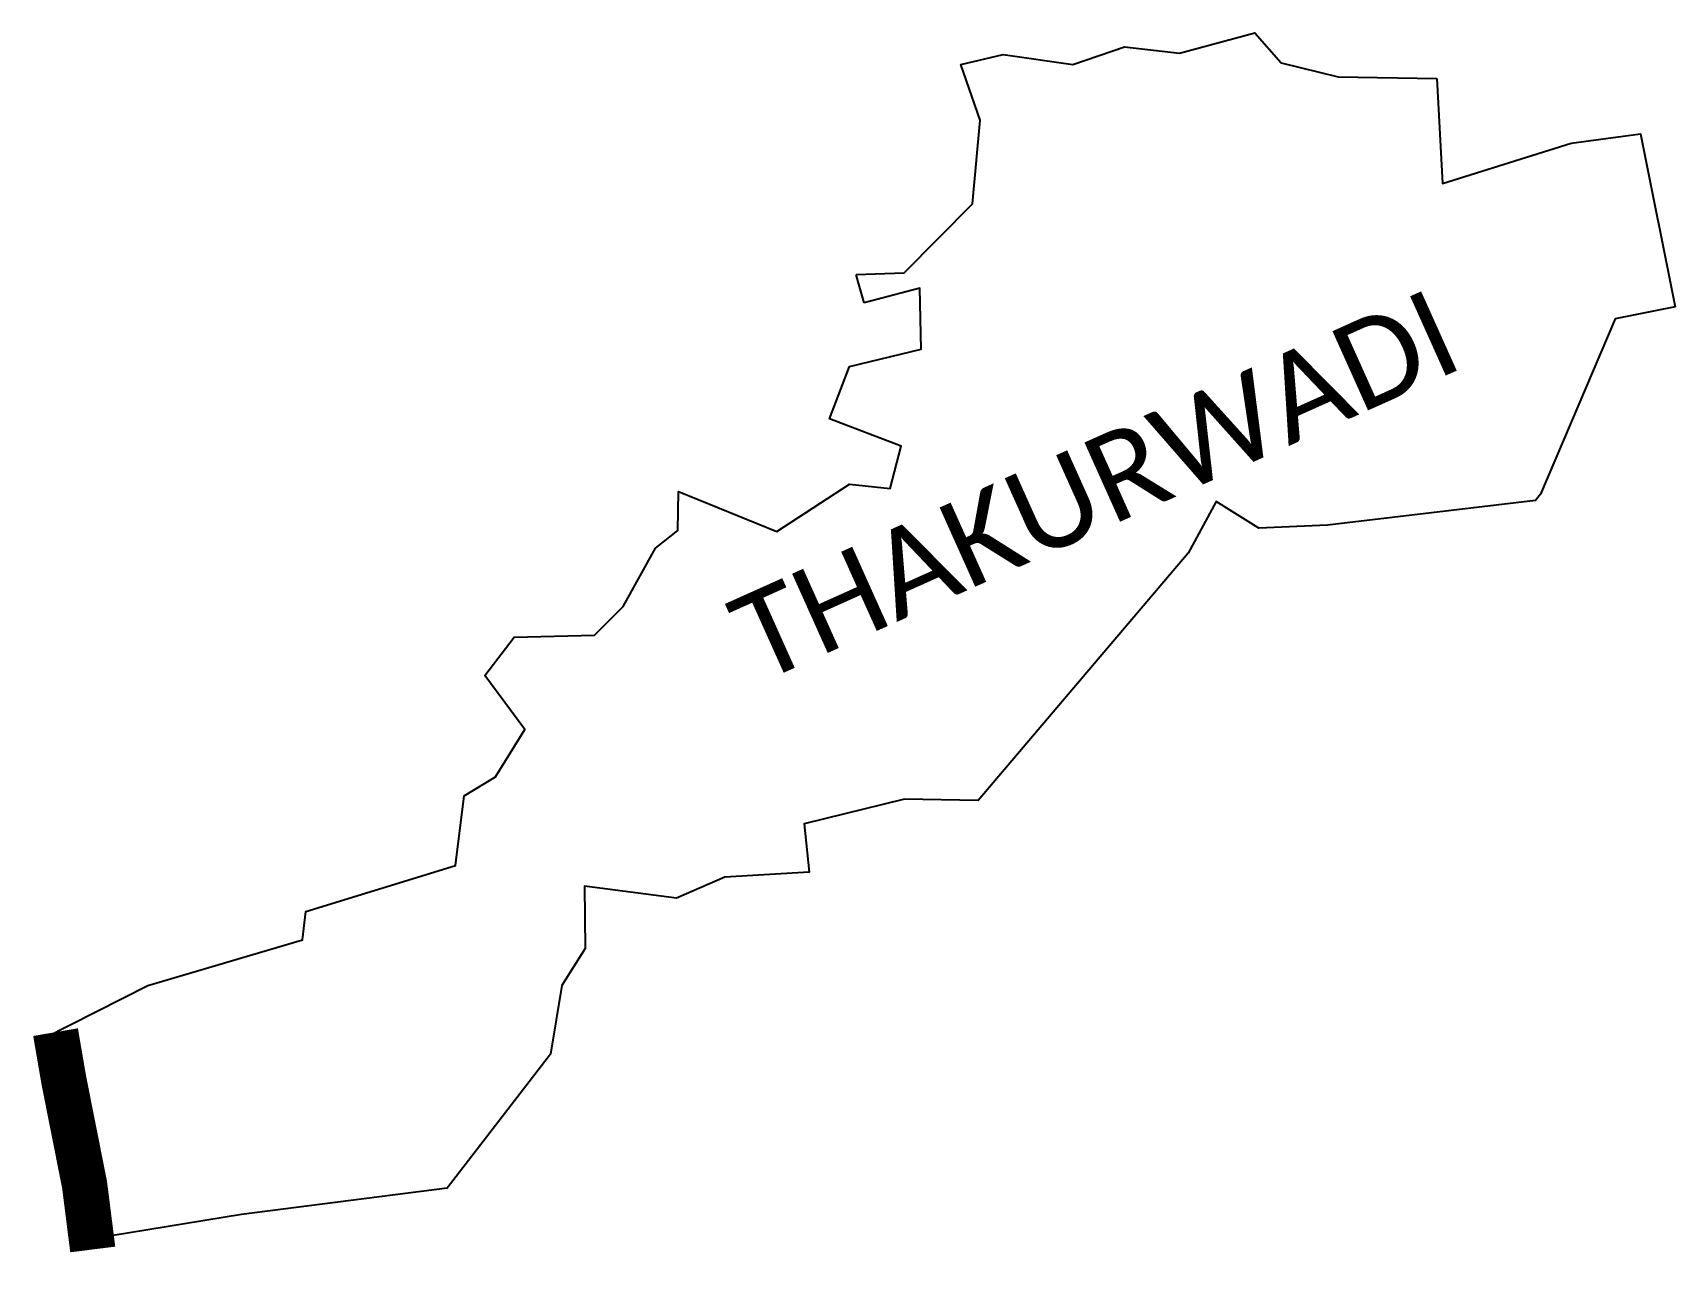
# Model space of a CAD drawing. Header units: metres. Extents: x 261462 to 263272, y 2213646 to 2215012.
import ezdxf

# ---------------------------------------------------------------- set-up
doc = ezdxf.new("R2010")
doc.units = ezdxf.units.M
for name, color, linetype in [('NATURALLY PROTECTED', 3, 'Continuous'), ('village', 3, 'Continuous'), ('VILLAGE NAME', 250, 'Continuous')]:
    doc.layers.add(name, color=color, linetype=linetype)

msp = doc.modelspace()

# ---------------------------------------------------------------- linework, layer by layer
at = {"color": 3}
msp.add_lwpolyline([(262900.1, 2214963.9), (263009.1, 2214962.2)], dxfattribs=at)
at = {"layer": 'NATURALLY PROTECTED', "color": 116, "true_color": 0x136734, "const_width": 50, "flags": 128}
msp.add_lwpolyline([(261486.7, 2213910.7), (261495.9, 2213857.2), (261518.7, 2213742.4), (261527.7, 2213671.1)], dxfattribs=at)
at = {"layer": 'village'}
msp.add_lwpolyline([(262377.8, 2214714.8), (262371.4, 2214738), (262369, 2214745.9)], dxfattribs=at)
at = {"layer": 'village', "color": 3}
for points in [[(262369, 2214745.9, 0), (262421.9, 2214747.8, 0), (262497.4, 2214823.9, 0), (262505.8, 2214916.2, 0), (262484.2, 2214977.6, 0), (262531, 2214988.6, 0), (262607.8, 2214977.7, 0), (262664.9, 2214996.9, 0), (262725.2, 2214990, 0), (262808.4, 2215012.4, 0), (262837.4, 2214979.3, 0), (262900.1, 2214963.9, 0)], [(263009.1, 2214962.2, 0), (263015.3, 2214846.3, 0), (263157.1, 2214890.8, 0), (263233.4, 2214901, 0), (263271.6, 2214710.2, 0)], [(263271.6, 2214710.2, 0), (263205.5, 2214697.3, 0), (263123.2, 2214504, 0), (263117.6, 2214496.8, 0), (262888.3, 2214469.8, 0), (262812.9, 2214466.3, 0), (262765.9, 2214495.7, 0), (262735, 2214438.7, 0), (262503.3, 2214165.9, 0), (262422.2, 2214167.7, 0), (262311.7, 2214140.2, 0), (262317.3, 2214086.9, 0), (262224.4, 2214081.7, 0), (262171.1, 2214058.3, 0), (262069.6, 2214071.8, 0), (262070.3, 2214002.8, 0), (262044.7, 2213962.3, 0), (262032.1, 2213886.3, 0), (261918.4, 2213738.6, 0), (261691.7, 2213709.8, 0), (261527.7, 2213682.8, 0), (261474.4, 2213904.5, 0), (261588.3, 2213962.2, 0), (261758.7, 2214012.3, 0), (261762.6, 2214043.8, 0), (261927.3, 2214094.5, 0), (261937, 2214171.3, 0), (261971.5, 2214192, 0), (262003.8, 2214244.4, 0), (261959.8, 2214303.9, 0), (261992, 2214346.3, 0), (262080.8, 2214348.5, 0), (262112.1, 2214379.8, 0), (262147.8, 2214444.2, 0), (262172.5, 2214463.8, 0), (262173.4, 2214506.7, 0), (262281.6, 2214462.7, 0), (262361.7, 2214514.7, 0), (262406.5, 2214510.2, 0), (262418.6, 2214556.8, 0), (262339.6, 2214586.9, 0), (262361.7, 2214644.4, 0), (262440.7, 2214663.8, 0), (262439.1, 2214731.1, 0), (262377.8, 2214714.8, 0)]]:
    msp.add_polyline3d(points, dxfattribs=at)

# ---------------------------------------------------------------- texts
at = {"layer": 'VILLAGE NAME', "insert": (262222.8, 2214382.1), "char_height": 95.761, "attachment_point": 1, "rotation": 24.1847}
msp.add_mtext_dynamic_manual_height_columns('{\\fCalibri|b0|i0|c0|p34;THAKURWADI}', width=80.757, gutter_width=478.8, heights=[0], dxfattribs=at)

doc.saveas('drawing.dxf')
